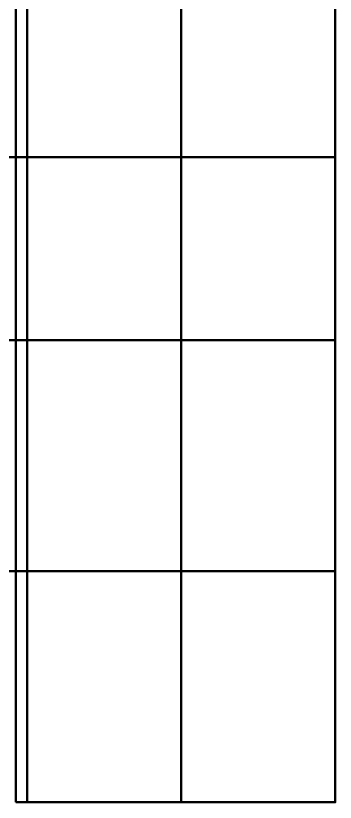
# Model space of a CAD drawing. Header units: millimetres. Extents: x 1711 to 90196, y -23291 to 8516.
# Drawn here: x 19485 to 21145, y -6152 to -2067 of the extents above; entities that cross this region are included whole.
import ezdxf

# ---------------------------------------------------------------- set-up
doc = ezdxf.new("R2010")
doc.units = ezdxf.units.MM
doc.layers.add('line', color=153, linetype='Continuous', lineweight=50)

# ---------------------------------------------------------------- blocks, each defined once
blk = doc.blocks.new('A$C84a07606')
at = {"layer": 'line'}
for p, q in [((2460, 0), (2460, -7760)), ((2520, 0), (2520, -7760)), ((3320, -100), (3320, -7760))]:
    blk.add_line(p, q, dxfattribs=at)
for points in [[(2520, -160), (2460, 0), (4120, 0), (4120, -7760), (2460, -7760)], [(4120, -4410), (2460, -4410), (1260, -4410), (60, -4410), (0, -4410)], [(4120, -5360), (2460, -5360), (1260, -5360), (60, -5360), (0, -5360)], [(4120, -6560), (2460, -6560), (1260, -6560), (60, -6560), (0, -6560)]]:
    blk.add_lwpolyline(points, dxfattribs=at)

msp = doc.modelspace()

# ---------------------------------------------------------------- block references
at = {"layer": 'line', "linetype": 'ByBlock'}
msp.add_blockref('A$C84a07606', (17025.3602, 1607.5677), dxfattribs=at)

doc.saveas('drawing.dxf')
